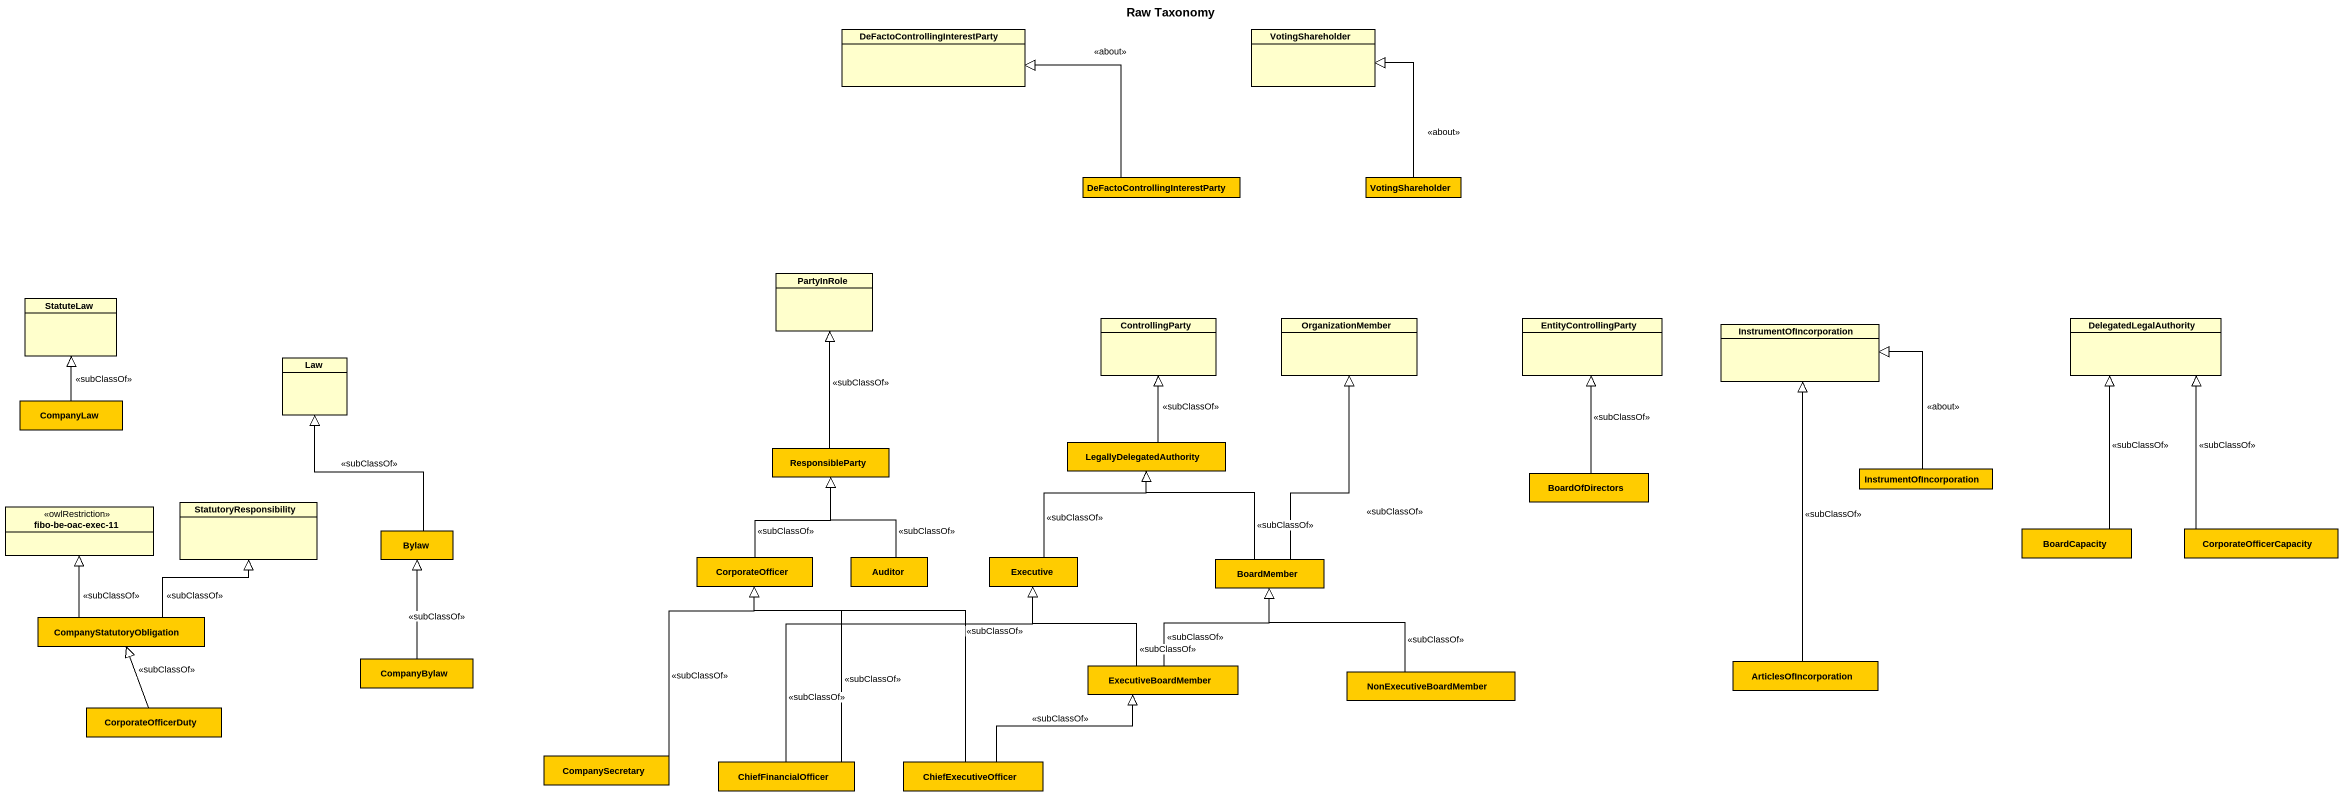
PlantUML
@startuml
title Raw Taxonomy
hide circle
hide empty members
class "DeFactoControllingInterestParty" as DeFactoControllingInterestPa #FFFFCC
class VotingShareholder #FFFFCC
class "DeFactoControllingInterestParty" as DeFactoControllingInterestPa_2 #FFCC00
class "VotingShareholder" as VotingShareholder_2 #FFCC00
class PartyInRole #FFFFCC
class StatuteLaw #FFFFCC
class ControllingParty #FFFFCC
class OrganizationMember #FFFFCC
class EntityControllingParty #FFFFCC
class InstrumentOfIncorporation #FFFFCC
class DelegatedLegalAuthority #FFFFCC
class Law #FFFFCC
class CompanyLaw #FFCC00
class LegallyDelegatedAuthority #FFCC00
class ResponsibleParty #FFCC00
class BoardOfDirectors #FFCC00
class "InstrumentOfIncorporation" as InstrumentOfIncorporation_2 #FFCC00
class "fibo-be-oac-exec-11" as fibo_be_oac_exec_11 <<owlRestriction>> #FFFFCC
class StatutoryResponsibility #FFFFCC
class Bylaw #FFCC00
class CorporateOfficer #FFCC00
class Auditor #FFCC00
class Executive #FFCC00
class BoardMember #FFCC00
class BoardCapacity #FFCC00
class CorporateOfficerCapacity #FFCC00
class CompanyStatutoryObligation #FFCC00
class CompanyBylaw #FFCC00
class ExecutiveBoardMember #FFCC00
class NonExecutiveBoardMember #FFCC00
class ArticlesOfIncorporation #FFCC00
class CorporateOfficerDuty #FFCC00
class CompanySecretary #FFCC00
class ChiefFinancialOfficer #FFCC00
class ChiefExecutiveOfficer #FFCC00
DeFactoControllingInterestPa_2 -left-|> DeFactoControllingInterestPa : <<about>>
VotingShareholder_2 -up-|> VotingShareholder : <<about>>
CompanyLaw -up-|> StatuteLaw : <<subClassOf>>
LegallyDelegatedAuthority -up-|> ControllingParty : <<subClassOf>>
ResponsibleParty -up-|> PartyInRole : <<subClassOf>>
BoardOfDirectors -up-|> EntityControllingParty : <<subClassOf>>
InstrumentOfIncorporation_2 -up-|> InstrumentOfIncorporation : <<about>>
Bylaw -up-|> Law : <<subClassOf>>
CorporateOfficer -up-|> ResponsibleParty : <<subClassOf>>
Auditor -up-|> ResponsibleParty : <<subClassOf>>
Executive -up-|> LegallyDelegatedAuthority : <<subClassOf>>
BoardMember -up-|> OrganizationMember : <<subClassOf>>
BoardMember -up-|> LegallyDelegatedAuthority : <<subClassOf>>
BoardCapacity -up-|> DelegatedLegalAuthority : <<subClassOf>>
CorporateOfficerCapacity -up-|> DelegatedLegalAuthority : <<subClassOf>>
CompanyStatutoryObligation -up-|> fibo_be_oac_exec_11 : <<subClassOf>>
CompanyStatutoryObligation -up-|> StatutoryResponsibility : <<subClassOf>>
CompanyBylaw -up-|> Bylaw : <<subClassOf>>
ExecutiveBoardMember -up-|> Executive : <<subClassOf>>
ExecutiveBoardMember -up-|> BoardMember : <<subClassOf>>
NonExecutiveBoardMember -up-|> BoardMember : <<subClassOf>>
ArticlesOfIncorporation -up-|> InstrumentOfIncorporation : <<subClassOf>>
CorporateOfficerDuty -up-|> CompanyStatutoryObligation : <<subClassOf>>
CompanySecretary -up-|> CorporateOfficer : <<subClassOf>>
ChiefFinancialOfficer -up-|> CorporateOfficer : <<subClassOf>>
ChiefFinancialOfficer -up-|> Executive : <<subClassOf>>
ChiefExecutiveOfficer -up-|> CorporateOfficer : <<subClassOf>>
ChiefExecutiveOfficer -right-|> ExecutiveBoardMember : <<subClassOf>>
@enduml
